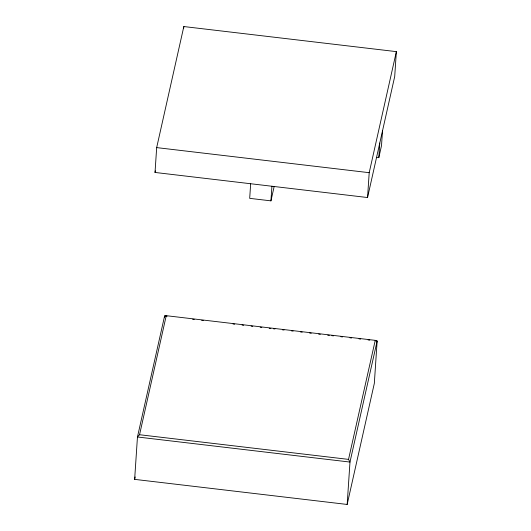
<?xml version="1.0" encoding="UTF-8"?>
<svg xmlns="http://www.w3.org/2000/svg" width="531" height="531" viewBox="0 0 531 531"><rect width="100%" height="100%" fill="white"/><g stroke="black" fill="none" stroke-linecap="round" stroke-linejoin="round"><path stroke-width="0.8" d="M134.642 479.367L137.456 436.986L164.61 315.932L166.249 315.686L375.238 340.351L377.143 341.015L374.328 383.395L347.168 504.45L134.642 479.367L135.179 476.951M155.025 172.449L156.672 147.605L183.832 26.55L396.358 51.633L394.712 76.477L367.552 197.532L155.025 172.449L155.384 170.849M164.504 317.565L164.61 315.932L167.079 316.224M183.726 28.156L183.832 26.55M250.665 183.739L249.689 198.348L270.943 200.857L274.188 186.388M270.943 200.857L271.918 186.242M347.168 504.45L349.982 462.063L377.143 341.015L375.49 340.816M367.552 197.532L369.204 172.688L396.358 51.633M376.333 157.382L378.802 157.674L379.778 143.058M382.493 130.951L381.517 145.567L378.802 157.674M375.238 340.351L348.535 459.388L349.982 462.063L137.456 436.986L139.547 434.723L166.249 315.686M156.672 147.605L369.204 172.688M192.62 319.237L194.266 319.43M201.68 320.306L203.327 320.498M232.983 324.003L234.629 324.195M242.043 325.072L243.689 325.264M251.103 326.14L252.756 326.333M260.17 327.209L261.816 327.401M269.23 328.277L270.876 328.47M273.346 328.762L274.992 328.954M282.406 329.831L284.058 330.03M291.473 330.899L293.119 331.098M300.533 331.975L302.179 332.167M309.593 333.043L311.239 333.236M318.653 334.112L320.299 334.304M327.713 335.18L329.359 335.373M331.835 335.665L333.481 335.857M340.895 336.734L342.541 336.926M349.956 337.802L351.602 338.001M359.016 338.871L360.668 339.07M368.076 339.94L369.729 340.139M139.547 434.723L348.535 459.388"/></g></svg>
